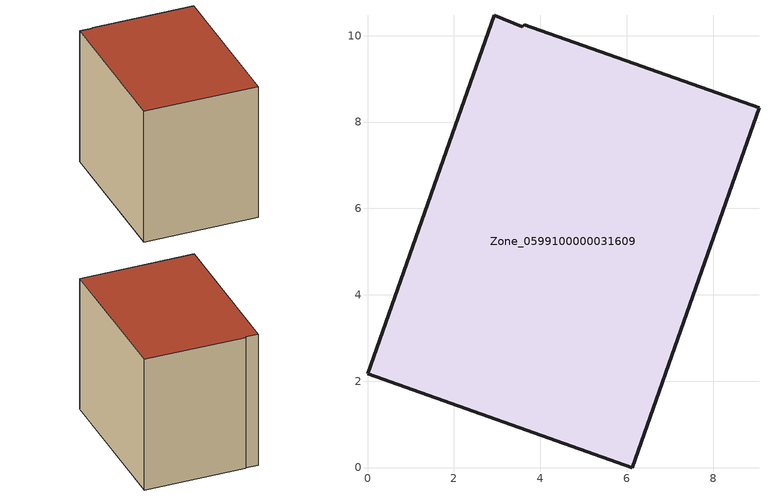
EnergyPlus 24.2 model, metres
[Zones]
Zone_0599100000031609
 floor ground (C_G): 3.63,10.26 9.06,8.33 6.13,0 0,2.17 2.93,10.47 3.59,10.21 z0.58
 wall outside (C_F): 6.13,0 9.06,8.33 3.63,10.26 3.59,10.21 2.93,10.47 0,2.17 6.13,0 z0.58:8.63
 roof outside (C_R): 9.06,8.33 3.63,10.26 3.59,10.21 2.93,10.47 0,2.17 6.13,0 z8.63
[BUILDING]
Pand.0599100000031609: North Axis=0; Terrain=City; Loads Convergence Tolerance Value=0.04; Temperature Convergence Tolerance Value=0.4; Solar Distribution=FullExterior; Maximum Number of Warmup Days=25; Minimum Number of Warmup Days=1
[Site:Location]
Rotterdam.The.Hague.AP_ZH_NLD Design_Conditions: Latitude=51.96; Longitude=4.45; Time Zone=1; Elevation=-4.5
[SITE:GROUNDTEMPERATURE:BUILDINGSURFACE]
18, 18, 18, 18, 18, 18, 18, 18, 18, 18, 18, 18
[MATERIAL] Thermal Absorptance=0.9; Solar Absorptance=0.7; Visible Absorptance=0.7
Name | Roughness | Thickness | Conductivity | Density | Specific Heat
G.TI.1965-1974 | MediumSmooth | 0.15 | 0.882353 | 540 | 1210
F.TI.1965-1974 | Rough | 0.3 | 0.697674 | 1920 | 840
R.TI.1965-1974 | MediumRough | 0.2 | 0.232558 | 1500 | 1000
[CONSTRUCTION]
C_G: G.TI.1965-1974
C_F: F.TI.1965-1974
C_R: R.TI.1965-1974
[ZONE]
Zone_0599100000031609: Type=1; Multiplier=1; Ceiling Height=Autocalculate; Volume=Autocalculate; Floor Area=autocalculate; Part of Total Floor Area=Yes
[ZONEINFILTRATION:DESIGNFLOWRATE]
Infil_Zone_0599100000031609: Zone or ZoneList or Space or SpaceList=Zone_0599100000031609; Schedule=AlwaysOn; Design Flow Rate Calculation Method=Flow/Area; Flow Rate per Floor Area=0.003; Constant Term Coefficient=1; Temperature Term Coefficient=0; Velocity Term Coefficient=0; Velocity Squared Term Coefficient=0
[HVACTEMPLATE:ZONE:IDEALLOADSAIRSYSTEM]
Zone_0599100000031609: Maximum Heating Supply Air Temperature=50; Minimum Cooling Supply Air Temperature=13; Maximum Heating Supply Air Humidity Ratio=0.0156; Minimum Cooling Supply Air Humidity Ratio=0.0077; Heating Limit=NoLimit; Cooling Limit=NoLimit; Dehumidification Control Type=ConstantSensibleHeatRatio; Cooling Sensible Heat Ratio=0.7; Dehumidification Setpoint=60; Humidification Control Type=None; Humidification Setpoint=30; Outdoor Air Method=None; Outdoor Air Flow Rate per Person=0.00944; Outdoor Air Flow Rate per Zone Floor Area=0; Outdoor Air Flow Rate per Zone=0; Demand Controlled Ventilation Type=None; Outdoor Air Economizer Type=NoEconomizer; Heat Recovery Type=None; Sensible Heat Recovery Effectiveness=0.7; Latent Heat Recovery Effectiveness=0.65
[ZONECONTROL:THERMOSTAT]
ThermostatControl_Zone_0599100000031609: Zone or ZoneList=Zone_0599100000031609; Control Type Schedule=DualSetpointControlType; Control 1=Thermostat_Zone_0599100000031609; Temperature Difference Between Cutout And Setpoint=0
[THERMOSTATSETPOINT:DUALSETPOINT]
Thermostat_Zone_0599100000031609: Heating Setpoint Temperature Schedule=HeatingSetpoint_Zone_0599100000031609; Cooling Setpoint Temperature Schedule=CoolingSetpoint_Zone_0599100000031609
[SCHEDULE:COMPACT]
HeatingSetpoint_Zone_0599100000031609: Through: 12/31, For: AllDays, Until: 24:00, 21
CoolingSetpoint_Zone_0599100000031609: Through: 12/31, For: AllDays, Until: 24:00, 24
DualSetpointControlType: Through: 12/31, For: AllDays, Until: 24:00, 4
AlwaysOn: Through: 12/31, For: AllDays, Until: 24:00, 1
